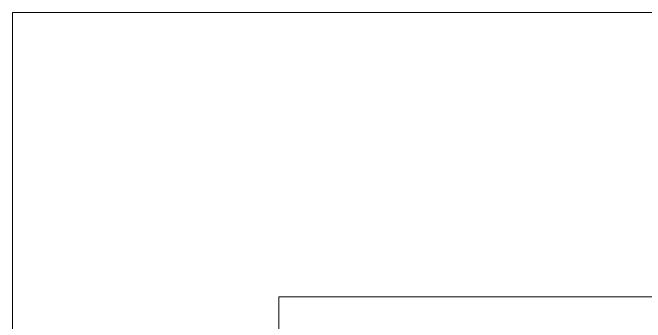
# Model space of a CAD drawing. Extents: x -178977 to 231842, y -29287 to 19916.
# Drawn here: x -12260 to 10187, y 8932 to 19916 of the extents above; entities that cross this region are included whole.
import ezdxf

# ---------------------------------------------------------------- set-up
doc = ezdxf.new("R2010")
doc.units = 0
doc.header["$LTSCALE"] = 0.25
doc.linetypes.add('01-First Floor-FUR$0$HIDDEN', pattern=[9.525, 6.35, -3.175])
doc.linetypes.add('DASHDOT', pattern=[25.4, 12.7, -6.35, 0, -6.35])
for name, color, linetype, lineweight in [('01-First Floor-FUR$0$Frame', 252, 'Continuous', 9), ('01-First Floor-FUR$0$Proj', 251, 'Continuous', 5), ('E-LITE-CLNG-CNDT', 6, 'DASHDOT', 35)]:
    doc.layers.add(name, color=color, linetype=linetype, lineweight=lineweight)

# ---------------------------------------------------------------- blocks, each defined once
blk = doc.blocks.new('01-First Floor-FUR')
at = {"layer": '01-First Floor-FUR$0$Frame'}
for p, q in [((57327, 19916, 0), (-12260, 19916, 0)), ((-12260, 19916, 0), (-12260, -29287, 0))]:
    blk.add_line(p, q, dxfattribs=at)
at = {"layer": '01-First Floor-FUR$0$Proj', "linetype": '01-First Floor-FUR$0$HIDDEN', "ltscale": 3}
blk.add_lwpolyline([(48606, 9840), (-2814, 9840), (-2814, -14060), (48606, -14060)], dxfattribs=at)
blk.add_lwpolyline([(48606, 9840), (-2814, 9840), (-2814, -14060), (48606, -14060)], dxfattribs=at)

msp = doc.modelspace()

# ---------------------------------------------------------------- block references
at = {"layer": 'E-LITE-CLNG-CNDT'}
msp.add_blockref('01-First Floor-FUR', (0, 0), dxfattribs=at)

doc.saveas('drawing.dxf')
